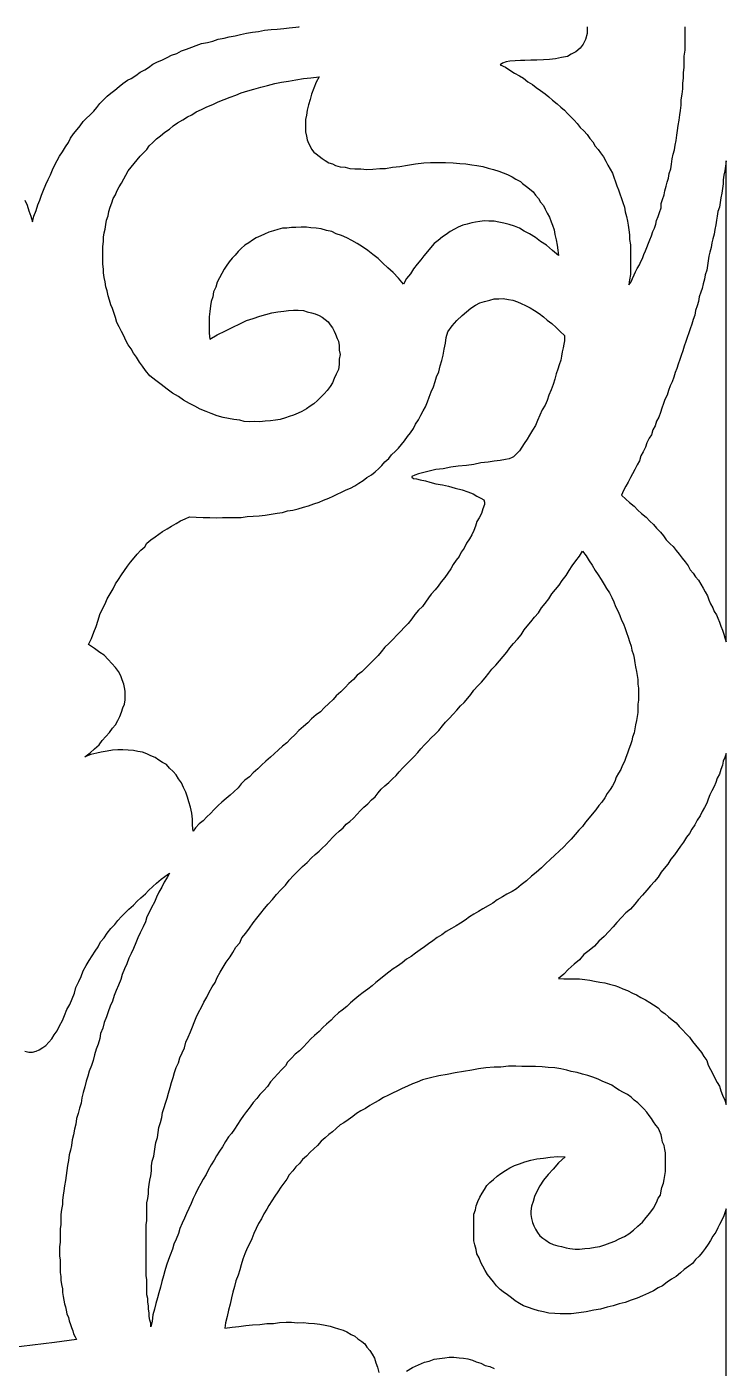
# Model space of a CAD drawing. Extents: x -550 to 550, y -550 to 550.
# Drawn here: x -450 to -420, y -57.5 to 0 of the extents above; entities that cross this region are included whole.
import ezdxf

# ---------------------------------------------------------------- set-up
doc = ezdxf.new("R2010")
doc.units = 0
doc.layers.add('LAYER_1', color=18, linetype='CONTINUOUS')

msp = doc.modelspace()

# ---------------------------------------------------------------- linework, layer by layer
at = {"layer": 'LAYER_1'}
for points in [[(-450.068, -7.434), (-449.972, -7.643), (-449.908, -7.879), (-449.811, -8.115), (-449.747, -8.351), (-449.683, -8.113), (-449.587, -7.874), (-449.522, -7.635), (-449.426, -7.423), (-449.362, -7.211), (-449.266, -6.999), (-449.169, -6.76), (-449.073, -6.548), (-448.977, -6.336), (-448.881, -6.124), (-448.784, -5.912), (-448.688, -5.727), (-448.592, -5.542), (-448.463, -5.356), (-448.335, -5.144), (-448.207, -4.959), (-448.11, -4.774), (-447.982, -4.589), (-447.822, -4.403), (-447.693, -4.244), (-447.565, -4.06), (-447.437, -3.927), (-447.276, -3.769), (-447.116, -3.61), (-446.987, -3.452), (-446.859, -3.293), (-446.698, -3.135), (-446.538, -2.977), (-446.378, -2.845), (-446.217, -2.713), (-446.025, -2.555), (-445.864, -2.423), (-445.672, -2.292), (-445.511, -2.212), (-445.319, -2.081), (-445.126, -1.95), (-444.934, -1.844), (-444.773, -1.739), (-444.581, -1.608), (-444.388, -1.503), (-444.195, -1.425), (-443.971, -1.32), (-443.778, -1.215), (-443.554, -1.137), (-443.361, -1.032), (-443.136, -0.954), (-442.912, -0.875), (-442.719, -0.797), (-442.495, -0.719), (-442.238, -0.666), (-442.013, -0.614), (-441.789, -0.536), (-441.532, -0.484), (-441.307, -0.432), (-441.051, -0.38), (-440.826, -0.328), (-440.569, -0.276), (-440.313, -0.225), (-440.056, -0.199), (-439.799, -0.147), (-439.51, -0.121), (-439.254, -0.095), (-438.965, -0.07), (-438.74, -0.044), (-438.451, -0.018), (-438.307, -0.005), (-438.317, -0.003), (-438.307, -0.002), (-438.312, -0.001)], [(-425.968, -0.003), (-425.968, -0.018), (-425.968, -0.292), (-426.032, -0.542), (-426.129, -0.742), (-426.257, -0.917), (-426.45, -1.068), (-426.642, -1.168), (-426.803, -1.269), (-427.059, -1.32), (-427.316, -1.371), (-427.573, -1.396), (-427.829, -1.422), (-428.118, -1.423), (-428.375, -1.424), (-428.632, -1.45), (-428.824, -1.451), (-429.049, -1.452), (-429.274, -1.478), (-429.434, -1.503), (-429.594, -1.554), (-429.691, -1.63), (-429.466, -1.73), (-429.274, -1.855), (-429.081, -1.98), (-428.856, -2.105), (-428.696, -2.204), (-428.503, -2.354), (-428.311, -2.479), (-428.15, -2.603), (-427.958, -2.728), (-427.765, -2.877), (-427.605, -3.001), (-427.444, -3.15), (-427.252, -3.299), (-427.091, -3.448), (-426.931, -3.572), (-426.803, -3.721), (-426.674, -3.845), (-426.514, -3.994), (-426.385, -4.143), (-426.257, -4.316), (-426.097, -4.464), (-425.968, -4.613), (-425.84, -4.786), (-425.712, -4.935), (-425.615, -5.108), (-425.487, -5.256), (-425.391, -5.405), (-425.262, -5.578), (-425.166, -5.751), (-425.07, -5.924), (-424.973, -6.097), (-424.877, -6.27), (-424.813, -6.444), (-424.749, -6.642), (-424.685, -6.815), (-424.62, -6.988), (-424.556, -7.162), (-424.492, -7.36), (-424.428, -7.533), (-424.364, -7.731), (-424.332, -7.929), (-424.268, -8.127), (-424.235, -8.325), (-424.203, -8.499), (-424.171, -8.697), (-424.139, -8.92), (-424.139, -9.119), (-424.107, -9.342), (-424.107, -9.541), (-424.107, -9.765), (-424.107, -9.964), (-424.107, -10.163), (-424.107, -10.387), (-424.107, -10.61), (-424.139, -10.835), (-424.171, -11.06), (-424.075, -10.933), (-424.011, -10.782), (-423.947, -10.631), (-423.882, -10.505), (-423.818, -10.355), (-423.722, -10.203), (-423.658, -10.053), (-423.594, -9.927), (-423.529, -9.752), (-423.465, -9.601), (-423.401, -9.451), (-423.337, -9.276), (-423.273, -9.125), (-423.209, -8.95), (-423.144, -8.775), (-423.08, -8.625), (-423.016, -8.45), (-422.984, -8.301), (-422.92, -8.126), (-422.856, -7.951), (-422.791, -7.752), (-422.791, -7.578), (-422.727, -7.403), (-422.663, -7.204), (-422.631, -7.03), (-422.567, -6.831), (-422.535, -6.657), (-422.47, -6.482), (-422.438, -6.284), (-422.374, -6.085), (-422.342, -5.886), (-422.31, -5.663), (-422.278, -5.464), (-422.214, -5.265), (-422.182, -5.067), (-422.15, -4.869), (-422.117, -4.645), (-422.085, -4.447), (-422.053, -4.224), (-422.021, -4.001), (-421.989, -3.778), (-421.957, -3.58), (-421.925, -3.357), (-421.925, -3.134), (-421.893, -2.887), (-421.861, -2.664), (-421.861, -2.417), (-421.829, -2.194), (-421.829, -1.971), (-421.797, -1.724), (-421.797, -1.501), (-421.797, -1.254), (-421.764, -1.007), (-421.764, -0.759), (-421.764, -0.512), (-421.764, -0.265), (-421.764, -0.017), (-421.764, -0.003)], [(-450.068, -43.893), (-449.908, -43.93), (-449.747, -43.941), (-449.587, -43.899), (-449.458, -43.833), (-449.298, -43.739), (-449.169, -43.647), (-449.041, -43.503), (-448.913, -43.359), (-448.816, -43.192), (-448.688, -43.022), (-448.592, -42.802), (-448.463, -42.579), (-448.367, -42.36), (-448.271, -42.114), (-448.143, -41.892), (-448.046, -41.647), (-447.95, -41.401), (-447.886, -41.159), (-447.757, -40.911), (-447.661, -40.692), (-447.565, -40.447), (-447.437, -40.226), (-447.308, -40.004), (-447.18, -39.809), (-447.051, -39.614), (-446.923, -39.42), (-446.827, -39.202), (-446.666, -39.03), (-446.538, -38.836), (-446.378, -38.639), (-446.217, -38.468), (-446.089, -38.3), (-445.928, -38.129), (-445.768, -37.959), (-445.607, -37.814), (-445.415, -37.641), (-445.254, -37.471), (-445.094, -37.327), (-444.901, -37.155), (-444.773, -37.014), (-444.581, -36.841), (-444.42, -36.697), (-444.228, -36.525), (-444.067, -36.408), (-443.875, -36.262), (-443.971, -36.452), (-444.099, -36.645), (-444.195, -36.861), (-444.324, -37.08), (-444.42, -37.297), (-444.516, -37.513), (-444.645, -37.733), (-444.741, -37.95), (-444.837, -38.14), (-444.901, -38.354), (-444.998, -38.572), (-445.126, -38.817), (-445.222, -39.035), (-445.319, -39.252), (-445.415, -39.496), (-445.511, -39.713), (-445.607, -39.905), (-445.704, -40.148), (-445.8, -40.366), (-445.896, -40.61), (-445.96, -40.825), (-446.057, -41.069), (-446.153, -41.287), (-446.249, -41.506), (-446.313, -41.747), (-446.41, -41.966), (-446.506, -42.21), (-446.57, -42.426), (-446.666, -42.671), (-446.731, -42.912), (-446.827, -43.131), (-446.859, -43.344), (-446.923, -43.586), (-447.019, -43.805), (-447.084, -44.047), (-447.148, -44.29), (-447.212, -44.506), (-447.308, -44.751), (-447.372, -44.967), (-447.437, -45.184), (-447.501, -45.426), (-447.565, -45.669), (-447.629, -45.886), (-447.661, -46.125), (-447.725, -46.342), (-447.79, -46.558), (-447.854, -46.775), (-447.886, -47.015), (-447.95, -47.232), (-447.982, -47.472), (-448.046, -47.688), (-448.078, -47.928), (-448.11, -48.142), (-448.175, -48.333), (-448.207, -48.573), (-448.239, -48.786), (-448.271, -49), (-448.303, -49.214), (-448.335, -49.428), (-448.367, -49.668), (-448.399, -49.882), (-448.431, -50.069), (-448.463, -50.283), (-448.463, -50.467), (-448.496, -50.681), (-448.528, -50.895), (-448.528, -51.106), (-448.528, -51.316), (-448.56, -51.504), (-448.56, -51.688), (-448.56, -51.872), (-448.56, -52.082), (-448.592, -52.27), (-448.592, -52.454), (-448.592, -52.665), (-448.56, -52.845), (-448.56, -53.029), (-448.56, -53.213), (-448.56, -53.371), (-448.528, -53.551), (-448.528, -53.709), (-448.496, -53.889), (-448.463, -54.07), (-448.463, -54.228), (-448.431, -54.408), (-448.399, -54.561), (-448.367, -54.715), (-448.335, -54.843), (-448.303, -54.997), (-448.271, -55.15), (-448.207, -55.3), (-448.175, -55.454), (-448.11, -55.603), (-448.078, -55.731), (-448.014, -55.88), (-447.982, -56.008), (-447.918, -56.131), (-447.854, -56.254), (-448.8, -56.373), (-449.747, -56.492), (-450.694, -56.611)], [(-420, -57.974), (-420, -57.16), (-420, -56.347), (-420, -55.534), (-420, -54.72), (-420, -53.907), (-420, -53.093), (-420, -52.28), (-420, -51.466), (-420, -50.653), (-420.032, -50.74), (-420.096, -50.945), (-420.192, -51.129), (-420.288, -51.313), (-420.353, -51.469), (-420.449, -51.654), (-420.577, -51.817), (-420.673, -52.002), (-420.77, -52.162), (-420.898, -52.35), (-421.026, -52.514), (-421.155, -52.679), (-421.315, -52.822), (-421.444, -52.987), (-421.604, -53.106), (-421.797, -53.253), (-421.957, -53.397), (-422.15, -53.546), (-422.342, -53.669), (-422.535, -53.793), (-422.727, -53.941), (-422.92, -54.04), (-423.112, -54.164), (-423.337, -54.267), (-423.594, -54.374), (-423.818, -54.478), (-424.075, -54.561), (-424.332, -54.668), (-424.588, -54.726), (-424.845, -54.809), (-425.102, -54.867), (-425.391, -54.954), (-425.679, -54.992), (-426, -55.058), (-426.321, -55.099), (-426.642, -55.141), (-426.867, -55.145), (-427.124, -55.153), (-427.348, -55.132), (-427.605, -55.115), (-427.829, -55.069), (-428.054, -55.022), (-428.279, -54.951), (-428.471, -54.875), (-428.696, -54.803), (-428.856, -54.698), (-429.049, -54.597), (-429.209, -54.466), (-429.37, -54.335), (-429.562, -54.209), (-429.691, -54.099), (-429.851, -53.943), (-429.98, -53.782), (-430.108, -53.622), (-430.236, -53.461), (-430.333, -53.297), (-430.429, -53.107), (-430.525, -52.942), (-430.589, -52.748), (-430.686, -52.583), (-430.718, -52.385), (-430.782, -52.191), (-430.814, -52.018), (-430.814, -51.816), (-430.814, -51.613), (-430.814, -51.411), (-430.814, -51.234), (-430.814, -51.058), (-430.814, -50.881), (-430.75, -50.697), (-430.718, -50.516), (-430.653, -50.332), (-430.557, -50.144), (-430.461, -49.981), (-430.365, -49.819), (-430.268, -49.656), (-430.14, -49.515), (-429.98, -49.396), (-429.819, -49.251), (-429.659, -49.132), (-429.466, -49.009), (-429.274, -48.887), (-429.081, -48.789), (-428.856, -48.714), (-428.632, -48.638), (-428.375, -48.558), (-428.118, -48.504), (-427.829, -48.472), (-427.541, -48.439), (-427.22, -48.402), (-426.899, -48.416), (-427.188, -48.674), (-427.412, -48.951), (-427.637, -49.177), (-427.829, -49.425), (-427.99, -49.669), (-428.118, -49.91), (-428.215, -50.122), (-428.279, -50.33), (-428.343, -50.539), (-428.375, -50.744), (-428.375, -50.894), (-428.343, -51.066), (-428.311, -51.238), (-428.247, -51.381), (-428.182, -51.524), (-428.086, -51.663), (-427.99, -51.802), (-427.862, -51.912), (-427.733, -51.997), (-427.573, -52.103), (-427.412, -52.183), (-427.22, -52.235), (-427.059, -52.265), (-426.867, -52.317), (-426.706, -52.347), (-426.482, -52.37), (-426.289, -52.371), (-426.065, -52.343), (-425.84, -52.341), (-425.615, -52.288), (-425.423, -52.265), (-425.198, -52.187), (-424.973, -52.11), (-424.781, -52.036), (-424.588, -51.938), (-424.364, -51.836), (-424.171, -51.713), (-423.979, -51.565), (-423.786, -51.393), (-423.594, -51.22), (-423.433, -51.027), (-423.273, -50.834), (-423.112, -50.616), (-422.984, -50.378), (-422.92, -50.197), (-422.823, -50.061), (-422.791, -49.884), (-422.759, -49.731), (-422.695, -49.55), (-422.663, -49.398), (-422.631, -49.221), (-422.599, -49.043), (-422.599, -48.895), (-422.599, -48.721), (-422.599, -48.573), (-422.599, -48.424), (-422.599, -48.251), (-422.631, -48.106), (-422.663, -47.936), (-422.727, -47.794), (-422.759, -47.624), (-422.791, -47.479), (-422.856, -47.313), (-422.92, -47.171), (-423.016, -47.058), (-423.112, -46.92), (-423.209, -46.782), (-423.305, -46.644), (-423.401, -46.505), (-423.529, -46.37), (-423.658, -46.235), (-423.786, -46.1), (-423.947, -45.993), (-424.075, -45.858), (-424.235, -45.751), (-424.396, -45.669), (-424.588, -45.565), (-424.749, -45.458), (-424.909, -45.35), (-425.102, -45.271), (-425.294, -45.192), (-425.487, -45.088), (-425.712, -45.012), (-425.936, -44.936), (-426.161, -44.884), (-426.385, -44.808), (-426.642, -44.76), (-426.835, -44.705), (-427.091, -44.657), (-427.348, -44.608), (-427.637, -44.589), (-427.894, -44.565), (-428.182, -44.545), (-428.471, -44.55), (-428.76, -44.555), (-429.017, -44.531), (-429.338, -44.539), (-429.659, -44.573), (-429.947, -44.577), (-430.3, -44.614), (-430.621, -44.647), (-430.91, -44.702), (-431.263, -44.764), (-431.616, -44.826), (-431.969, -44.888), (-432.322, -44.95), (-432.675, -45.038), (-433.028, -45.125), (-433.253, -45.225), (-433.445, -45.296), (-433.67, -45.396), (-433.895, -45.495), (-434.087, -45.592), (-434.312, -45.692), (-434.504, -45.789), (-434.697, -45.885), (-434.889, -46.008), (-435.082, -46.105), (-435.274, -46.227), (-435.467, -46.35), (-435.659, -46.447), (-435.852, -46.569), (-436.012, -46.689), (-436.205, -46.837), (-436.398, -46.96), (-436.558, -47.054), (-436.718, -47.2), (-436.879, -47.345), (-437.039, -47.465), (-437.2, -47.611), (-437.36, -47.756), (-437.521, -47.928), (-437.681, -48.074), (-437.842, -48.22), (-438.002, -48.391), (-438.163, -48.538), (-438.291, -48.706), (-438.451, -48.852), (-438.58, -49.021), (-438.74, -49.193), (-438.836, -49.384), (-438.965, -49.553), (-439.093, -49.722), (-439.221, -49.917), (-439.35, -50.112), (-439.478, -50.307), (-439.607, -50.502), (-439.703, -50.667), (-439.831, -50.863), (-439.927, -51.08), (-440.056, -51.276), (-440.152, -51.493), (-440.248, -51.711), (-440.345, -51.929), (-440.441, -52.147), (-440.537, -52.339), (-440.633, -52.583), (-440.73, -52.801), (-440.794, -53.042), (-440.858, -53.256), (-440.922, -53.497), (-441.019, -53.741), (-441.083, -53.982), (-441.147, -54.222), (-441.211, -54.463), (-441.275, -54.729), (-441.339, -54.996), (-441.404, -55.263), (-441.468, -55.53), (-441.5, -55.767), (-441.179, -55.726), (-440.89, -55.69), (-440.601, -55.653), (-440.313, -55.617), (-439.992, -55.602), (-439.703, -55.566), (-439.414, -55.555), (-439.157, -55.523), (-438.868, -55.512), (-438.644, -55.509), (-438.387, -55.528), (-438.13, -55.521), (-437.906, -55.544), (-437.649, -55.563), (-437.424, -55.586), (-437.2, -55.634), (-436.975, -55.682), (-436.815, -55.739), (-436.622, -55.791), (-436.43, -55.843), (-436.269, -55.925), (-436.077, -56.028), (-435.916, -56.109), (-435.788, -56.221), (-435.627, -56.328), (-435.499, -56.439), (-435.403, -56.58), (-435.274, -56.716), (-435.178, -56.882), (-435.082, -57.048), (-435.018, -57.244), (-434.954, -57.439), (-434.889, -57.66)], [(-433.702, -57.604), (-433.445, -57.443), (-433.189, -57.333), (-432.932, -57.223), (-432.739, -57.172), (-432.515, -57.092), (-432.29, -57.062), (-432.065, -57.032), (-431.873, -57.007), (-431.68, -57.007), (-431.456, -57.028), (-431.263, -57.053), (-431.071, -57.078), (-430.878, -57.128), (-430.718, -57.208), (-430.525, -57.258), (-430.333, -57.359), (-430.14, -57.409), (-429.947, -57.484)]]:
    msp.add_lwpolyline(points, dxfattribs=at)
for points in [[(-433.83, -11.023), (-434.055, -10.774), (-434.28, -10.525), (-434.504, -10.327), (-434.729, -10.128), (-434.921, -9.929), (-435.146, -9.755), (-435.371, -9.582), (-435.595, -9.433), (-435.82, -9.285), (-436.045, -9.162), (-436.269, -9.039), (-436.494, -8.941), (-436.718, -8.869), (-436.911, -8.77), (-437.136, -8.724), (-437.36, -8.651), (-437.585, -8.63), (-437.81, -8.609), (-438.002, -8.587), (-438.227, -8.591), (-438.451, -8.596), (-438.644, -8.599), (-438.836, -8.629), (-439.029, -8.633), (-439.221, -8.688), (-439.414, -8.743), (-439.607, -8.799), (-439.799, -8.88), (-439.96, -8.961), (-440.152, -9.042), (-440.313, -9.148), (-440.473, -9.255), (-440.633, -9.362), (-440.794, -9.494), (-440.922, -9.626), (-441.051, -9.784), (-441.179, -9.916), (-441.307, -10.075), (-441.436, -10.259), (-441.532, -10.39), (-441.628, -10.574), (-441.725, -10.758), (-441.821, -10.941), (-441.885, -11.15), (-441.981, -11.36), (-442.013, -11.568), (-442.078, -11.777), (-442.11, -11.959), (-442.142, -12.193), (-442.174, -12.428), (-442.174, -12.661), (-442.174, -12.894), (-442.174, -13.128), (-442.142, -13.386), (-441.821, -13.195), (-441.468, -13.029), (-441.147, -12.864), (-440.858, -12.727), (-440.569, -12.589), (-440.28, -12.504), (-439.992, -12.392), (-439.735, -12.333), (-439.478, -12.249), (-439.221, -12.216), (-438.965, -12.183), (-438.772, -12.152), (-438.548, -12.146), (-438.355, -12.14), (-438.13, -12.16), (-437.97, -12.207), (-437.777, -12.253), (-437.617, -12.3), (-437.457, -12.372), (-437.328, -12.445), (-437.2, -12.544), (-437.071, -12.643), (-436.975, -12.768), (-436.879, -12.894), (-436.815, -13.045), (-436.751, -13.171), (-436.686, -13.349), (-436.622, -13.475), (-436.59, -13.653), (-436.59, -13.858), (-436.558, -14.036), (-436.59, -14.242), (-436.59, -14.472), (-436.622, -14.678), (-436.718, -14.886), (-436.815, -15.069), (-436.879, -15.25), (-436.975, -15.407), (-437.104, -15.591), (-437.232, -15.724), (-437.392, -15.884), (-437.521, -16.016), (-437.681, -16.151), (-437.842, -16.259), (-438.002, -16.368), (-438.195, -16.478), (-438.355, -16.561), (-438.548, -16.645), (-438.74, -16.704), (-438.901, -16.762), (-439.125, -16.822), (-439.318, -16.855), (-439.542, -16.889), (-439.767, -16.898), (-439.992, -16.932), (-440.216, -16.915), (-440.441, -16.924), (-440.666, -16.907), (-440.858, -16.862), (-441.115, -16.821), (-441.339, -16.777), (-441.564, -16.734), (-441.821, -16.666), (-442.078, -16.572), (-442.302, -16.477), (-442.559, -16.383), (-442.784, -16.261), (-443.008, -16.139), (-443.265, -15.993), (-443.489, -15.845), (-443.746, -15.698), (-443.971, -15.524), (-444.228, -15.324), (-444.452, -15.15), (-444.709, -14.95), (-444.901, -14.722), (-445.03, -14.543), (-445.158, -14.365), (-445.287, -14.16), (-445.415, -13.981), (-445.511, -13.801), (-445.64, -13.622), (-445.736, -13.442), (-445.832, -13.236), (-445.928, -13.056), (-446.025, -12.85), (-446.121, -12.669), (-446.185, -12.462), (-446.249, -12.281), (-446.313, -12.073), (-446.378, -11.918), (-446.442, -11.71), (-446.506, -11.528), (-446.538, -11.32), (-446.602, -11.138), (-446.634, -10.93), (-446.666, -10.747), (-446.698, -10.538), (-446.698, -10.381), (-446.731, -10.172), (-446.731, -9.989), (-446.731, -9.779), (-446.731, -9.596), (-446.731, -9.413), (-446.698, -9.202), (-446.698, -9.019), (-446.666, -8.835), (-446.634, -8.677), (-446.602, -8.467), (-446.57, -8.283), (-446.506, -8.099), (-446.474, -7.915), (-446.41, -7.731), (-446.345, -7.546), (-446.281, -7.362), (-446.185, -7.204), (-446.121, -7.046), (-446.025, -6.861), (-445.928, -6.703), (-445.832, -6.518), (-445.736, -6.36), (-445.64, -6.176), (-445.511, -6.017), (-445.383, -5.859), (-445.254, -5.701), (-445.126, -5.542), (-444.998, -5.41), (-444.837, -5.252), (-444.741, -5.094), (-444.581, -4.962), (-444.42, -4.804), (-444.26, -4.672), (-444.067, -4.514), (-443.875, -4.382), (-443.714, -4.25), (-443.522, -4.118), (-443.297, -3.986), (-443.104, -3.855), (-442.912, -3.775), (-442.719, -3.644), (-442.495, -3.538), (-442.27, -3.432), (-442.013, -3.327), (-441.789, -3.222), (-441.532, -3.116), (-441.275, -3.011), (-441.019, -2.931), (-440.794, -2.827), (-440.505, -2.747), (-440.248, -2.668), (-439.96, -2.589), (-439.671, -2.51), (-439.35, -2.431), (-439.061, -2.378), (-438.772, -2.325), (-438.451, -2.272), (-438.13, -2.219), (-437.81, -2.191), (-437.457, -2.138), (-437.585, -2.37), (-437.681, -2.627), (-437.777, -2.884), (-437.842, -3.116), (-437.906, -3.347), (-437.97, -3.579), (-438.002, -3.785), (-438.034, -3.965), (-438.034, -4.144), (-438.034, -4.324), (-438.034, -4.504), (-438.002, -4.683), (-437.97, -4.837), (-437.906, -4.99), (-437.842, -5.118), (-437.777, -5.246), (-437.681, -5.373), (-437.585, -5.449), (-437.457, -5.55), (-437.328, -5.65), (-437.2, -5.726), (-437.039, -5.826), (-436.879, -5.875), (-436.751, -5.95), (-436.558, -5.999), (-436.333, -6.021), (-436.141, -6.07), (-435.916, -6.092), (-435.659, -6.089), (-435.403, -6.111), (-435.146, -6.107), (-434.857, -6.077), (-434.601, -6.074), (-434.312, -6.019), (-433.991, -5.989), (-433.67, -5.934), (-433.317, -5.878), (-432.964, -5.823), (-432.675, -5.819), (-432.354, -5.814), (-432.033, -5.81), (-431.712, -5.831), (-431.424, -5.853), (-431.167, -5.874), (-430.91, -5.921), (-430.686, -5.943), (-430.429, -5.99), (-430.204, -6.063), (-429.98, -6.11), (-429.755, -6.183), (-429.562, -6.255), (-429.37, -6.328), (-429.177, -6.426), (-429.017, -6.524), (-428.824, -6.622), (-428.728, -6.721), (-428.568, -6.844), (-428.439, -6.942), (-428.279, -7.065), (-428.182, -7.214), (-428.054, -7.363), (-427.958, -7.512), (-427.829, -7.66), (-427.765, -7.809), (-427.669, -7.983), (-427.573, -8.157), (-427.509, -8.356), (-427.444, -8.505), (-427.38, -8.704), (-427.348, -8.904), (-427.284, -9.128), (-427.252, -9.353), (-427.22, -9.578), (-427.188, -9.802), (-427.444, -9.583), (-427.701, -9.363), (-427.958, -9.193), (-428.182, -9.022), (-428.439, -8.877), (-428.664, -8.756), (-428.856, -8.634), (-429.081, -8.538), (-429.306, -8.467), (-429.53, -8.421), (-429.755, -8.375), (-429.947, -8.328), (-430.172, -8.332), (-430.365, -8.311), (-430.557, -8.34), (-430.75, -8.369), (-430.91, -8.397), (-431.103, -8.452), (-431.295, -8.506), (-431.488, -8.586), (-431.648, -8.665), (-431.841, -8.77), (-432.001, -8.9), (-432.162, -9.004), (-432.354, -9.16), (-432.515, -9.291), (-432.675, -9.472), (-432.803, -9.627), (-432.964, -9.808), (-433.092, -9.989), (-433.253, -10.17), (-433.413, -10.377), (-433.542, -10.584), (-433.702, -10.791)], [(-420, -5.747), (-420.032, -5.969), (-420.064, -6.166), (-420.096, -6.364), (-420.128, -6.561), (-420.128, -6.734), (-420.16, -6.931), (-420.192, -7.129), (-420.224, -7.327), (-420.256, -7.524), (-420.288, -7.722), (-420.353, -7.92), (-420.385, -8.118), (-420.417, -8.291), (-420.449, -8.489), (-420.481, -8.687), (-420.513, -8.885), (-420.577, -9.084), (-420.609, -9.257), (-420.641, -9.455), (-420.706, -9.654), (-420.738, -9.827), (-420.77, -10.025), (-420.802, -10.223), (-420.834, -10.422), (-420.898, -10.621), (-420.93, -10.819), (-420.994, -11.018), (-421.026, -11.216), (-421.091, -11.366), (-421.155, -11.565), (-421.187, -11.764), (-421.251, -11.963), (-421.315, -12.163), (-421.347, -12.361), (-421.411, -12.536), (-421.476, -12.736), (-421.54, -12.935), (-421.604, -13.11), (-421.668, -13.31), (-421.732, -13.485), (-421.797, -13.685), (-421.861, -13.885), (-421.925, -14.085), (-421.989, -14.26), (-422.053, -14.461), (-422.117, -14.636), (-422.182, -14.811), (-422.246, -15.012), (-422.31, -15.212), (-422.406, -15.389), (-422.47, -15.589), (-422.535, -15.79), (-422.631, -15.967), (-422.695, -16.143), (-422.759, -16.344), (-422.823, -16.52), (-422.888, -16.721), (-422.984, -16.898), (-423.048, -17.099), (-423.144, -17.276), (-423.209, -17.478), (-423.305, -17.63), (-423.401, -17.833), (-423.465, -18.01), (-423.562, -18.212), (-423.658, -18.39), (-423.722, -18.592), (-423.818, -18.77), (-423.915, -18.973), (-424.011, -19.151), (-424.107, -19.305), (-424.203, -19.508), (-424.3, -19.687), (-424.396, -19.866), (-424.492, -20.069), (-424.3, -20.234), (-424.139, -20.376), (-423.947, -20.541), (-423.786, -20.707), (-423.626, -20.848), (-423.433, -21.012), (-423.273, -21.178), (-423.112, -21.319), (-422.984, -21.486), (-422.823, -21.651), (-422.695, -21.818), (-422.567, -21.985), (-422.406, -22.15), (-422.278, -22.267), (-422.15, -22.434), (-422.021, -22.6), (-421.893, -22.766), (-421.764, -22.932), (-421.636, -23.098), (-421.54, -23.266), (-421.411, -23.407), (-421.315, -23.575), (-421.187, -23.716), (-421.091, -23.883), (-420.994, -24.051), (-420.898, -24.218), (-420.802, -24.385), (-420.738, -24.554), (-420.673, -24.723), (-420.577, -24.89), (-420.513, -25.059), (-420.417, -25.201), (-420.353, -25.345), (-420.288, -25.514), (-420.224, -25.682), (-420.16, -25.851), (-420.096, -26.019), (-420.064, -26.189), (-420, -26.358), (-420, -25.499), (-420, -24.64), (-420, -23.781), (-420, -22.923), (-420, -22.064), (-420, -21.205), (-420, -20.346), (-420, -19.488), (-420, -18.629), (-420, -17.77), (-420, -16.911), (-420, -16.052), (-420, -15.194), (-420, -14.335), (-420, -13.476), (-420, -12.617), (-420, -11.758), (-420, -10.9), (-420, -10.041), (-420, -9.182), (-420, -8.323), (-420, -7.464), (-420, -6.606)], [(-442.848, -34.465), (-442.88, -34.207), (-442.88, -33.948), (-442.912, -33.69), (-442.976, -33.436), (-443.04, -33.207), (-443.104, -33.004), (-443.169, -32.801), (-443.265, -32.6), (-443.361, -32.399), (-443.489, -32.226), (-443.586, -32.051), (-443.714, -31.904), (-443.875, -31.76), (-444.003, -31.613), (-444.163, -31.52), (-444.324, -31.427), (-444.484, -31.308), (-444.677, -31.244), (-444.837, -31.151), (-445.03, -31.086), (-445.222, -31.047), (-445.415, -31.008), (-445.64, -30.998), (-445.864, -30.987), (-446.089, -30.977), (-446.313, -30.992), (-446.538, -31.034), (-446.795, -31.078), (-446.987, -31.118), (-447.244, -31.188), (-447.501, -31.285), (-447.276, -31.112), (-447.084, -30.941), (-446.891, -30.77), (-446.763, -30.578), (-446.602, -30.41), (-446.442, -30.242), (-446.313, -30.05), (-446.185, -29.911), (-446.089, -29.721), (-445.992, -29.558), (-445.928, -29.371), (-445.864, -29.183), (-445.8, -29.022), (-445.768, -28.837), (-445.768, -28.654), (-445.768, -28.471), (-445.8, -28.317), (-445.832, -28.162), (-445.896, -27.983), (-445.96, -27.804), (-446.057, -27.627), (-446.185, -27.452), (-446.345, -27.278), (-446.506, -27.105), (-446.666, -26.931), (-446.859, -26.812), (-447.084, -26.642), (-447.34, -26.474), (-447.212, -26.204), (-447.116, -25.936), (-447.019, -25.695), (-446.923, -25.427), (-446.859, -25.188), (-446.763, -24.973), (-446.634, -24.73), (-446.538, -24.515), (-446.41, -24.299), (-446.281, -24.082), (-446.185, -23.868), (-446.057, -23.678), (-445.928, -23.488), (-445.8, -23.298), (-445.672, -23.109), (-445.543, -22.945), (-445.383, -22.754), (-445.254, -22.591), (-445.094, -22.426), (-444.934, -22.288), (-444.837, -22.126), (-444.677, -21.988), (-444.484, -21.848), (-444.324, -21.736), (-444.163, -21.624), (-443.971, -21.511), (-443.778, -21.397), (-443.586, -21.284), (-443.393, -21.171), (-443.201, -21.084), (-443.008, -20.997), (-442.719, -21.009), (-442.431, -21.021), (-442.142, -21.033), (-441.853, -21.045), (-441.596, -21.033), (-441.307, -21.019), (-441.051, -21.033), (-440.794, -21.021), (-440.537, -20.983), (-440.28, -20.971), (-440.024, -20.958), (-439.767, -20.92), (-439.51, -20.882), (-439.254, -20.844), (-439.029, -20.808), (-438.804, -20.746), (-438.58, -20.71), (-438.355, -20.648), (-438.13, -20.586), (-437.906, -20.524), (-437.681, -20.436), (-437.457, -20.374), (-437.264, -20.288), (-437.039, -20.201), (-436.847, -20.115), (-436.686, -20.031), (-436.494, -19.946), (-436.301, -19.835), (-436.109, -19.775), (-435.916, -19.664), (-435.756, -19.554), (-435.563, -19.443), (-435.403, -19.309), (-435.21, -19.198), (-435.05, -19.063), (-434.889, -18.929), (-434.761, -18.796), (-434.633, -18.637), (-434.472, -18.503), (-434.344, -18.345), (-434.183, -18.185), (-434.055, -18.053), (-433.927, -17.895), (-433.798, -17.737), (-433.67, -17.554), (-433.542, -17.396), (-433.413, -17.213), (-433.317, -17.031), (-433.189, -16.848), (-433.092, -16.642), (-432.996, -16.46), (-432.9, -16.279), (-432.803, -16.072), (-432.739, -15.867), (-432.643, -15.635), (-432.547, -15.429), (-432.483, -15.198), (-432.418, -14.993), (-432.322, -14.787), (-432.258, -14.531), (-432.194, -14.301), (-432.13, -14.071), (-432.098, -13.816), (-432.033, -13.561), (-432.001, -13.307), (-431.937, -13.077), (-431.745, -12.818), (-431.552, -12.585), (-431.327, -12.376), (-431.135, -12.219), (-430.942, -12.061), (-430.75, -11.93), (-430.557, -11.824), (-430.365, -11.768), (-430.14, -11.711), (-429.947, -11.655), (-429.755, -11.65), (-429.562, -11.645), (-429.338, -11.689), (-429.145, -11.709), (-428.953, -11.78), (-428.792, -11.85), (-428.6, -11.946), (-428.407, -12.041), (-428.215, -12.161), (-428.022, -12.281), (-427.829, -12.426), (-427.669, -12.572), (-427.477, -12.716), (-427.284, -12.886), (-427.124, -13.056), (-426.931, -13.226), (-426.931, -13.326), (-426.931, -13.451), (-426.963, -13.602), (-426.995, -13.754), (-427.027, -13.93), (-427.059, -14.106), (-427.091, -14.283), (-427.156, -14.485), (-427.22, -14.663), (-427.284, -14.865), (-427.348, -15.093), (-427.412, -15.321), (-427.509, -15.55), (-427.605, -15.779), (-427.669, -16.007), (-427.765, -16.211), (-427.894, -16.417), (-427.99, -16.646), (-428.086, -16.876), (-428.182, -17.081), (-428.311, -17.286), (-428.439, -17.493), (-428.535, -17.672), (-428.664, -17.854), (-428.76, -18.009), (-428.856, -18.163), (-428.985, -18.295), (-429.113, -18.426), (-429.177, -18.454), (-429.306, -18.51), (-429.466, -18.542), (-429.691, -18.577), (-429.947, -18.613), (-430.204, -18.649), (-430.525, -18.688), (-430.814, -18.752), (-431.135, -18.791), (-431.488, -18.831), (-431.809, -18.871), (-432.13, -18.936), (-432.45, -18.975), (-432.739, -19.038), (-432.964, -19.099), (-433.189, -19.16), (-433.349, -19.218), (-433.477, -19.274), (-433.477, -19.3), (-433.413, -19.348), (-433.285, -19.367), (-433.124, -19.411), (-432.9, -19.452), (-432.707, -19.519), (-432.45, -19.583), (-432.162, -19.621), (-431.905, -19.685), (-431.616, -19.773), (-431.327, -19.836), (-431.071, -19.925), (-430.846, -20.016), (-430.686, -20.109), (-430.525, -20.203), (-430.397, -20.273), (-430.365, -20.372), (-430.365, -20.473), (-430.429, -20.653), (-430.493, -20.858), (-430.589, -21.039), (-430.686, -21.195), (-430.75, -21.4), (-430.814, -21.581), (-430.91, -21.762), (-431.006, -21.944), (-431.135, -22.127), (-431.231, -22.335), (-431.359, -22.518), (-431.456, -22.7), (-431.584, -22.859), (-431.712, -23.043), (-431.809, -23.225), (-431.937, -23.41), (-432.065, -23.594), (-432.226, -23.78), (-432.354, -23.964), (-432.483, -24.124), (-432.643, -24.31), (-432.771, -24.47), (-432.9, -24.655), (-433.028, -24.84), (-433.189, -25.001), (-433.349, -25.188), (-433.477, -25.374), (-433.638, -25.561), (-433.798, -25.723), (-433.959, -25.911), (-434.119, -26.073), (-434.28, -26.235), (-434.472, -26.425), (-434.633, -26.588), (-434.793, -26.776), (-434.921, -26.937), (-435.114, -27.128), (-435.274, -27.291), (-435.467, -27.482), (-435.627, -27.645), (-435.82, -27.785), (-435.98, -27.974), (-436.173, -28.14), (-436.333, -28.304), (-436.526, -28.495), (-436.718, -28.662), (-436.847, -28.824), (-437.039, -28.99), (-437.232, -29.182), (-437.392, -29.347), (-437.585, -29.488), (-437.777, -29.655), (-437.938, -29.82), (-438.13, -29.987), (-438.323, -30.155), (-438.483, -30.32), (-438.676, -30.513), (-438.836, -30.679), (-439.029, -30.821), (-439.189, -30.987), (-439.382, -31.155), (-439.542, -31.295), (-439.735, -31.464), (-439.927, -31.632), (-440.088, -31.798), (-440.28, -31.967), (-440.441, -32.134), (-440.633, -32.277), (-440.794, -32.444), (-440.922, -32.608), (-441.115, -32.778), (-441.275, -32.919), (-441.436, -33.061), (-441.628, -33.23), (-441.789, -33.372), (-441.949, -33.54), (-442.11, -33.707), (-442.27, -33.849), (-442.431, -34.017), (-442.591, -34.159), (-442.751, -34.327)], [(-428.985, -36.932), (-429.177, -37.049), (-429.402, -37.169), (-429.594, -37.287), (-429.819, -37.407), (-430.012, -37.55), (-430.204, -37.668), (-430.429, -37.788), (-430.621, -37.906), (-430.814, -38.024), (-431.006, -38.142), (-431.199, -38.286), (-431.392, -38.404), (-431.584, -38.522), (-431.777, -38.641), (-432.001, -38.762), (-432.194, -38.906), (-432.386, -39.025), (-432.579, -39.169), (-432.771, -39.288), (-432.932, -39.429), (-433.124, -39.549), (-433.317, -39.693), (-433.509, -39.838), (-433.702, -39.957), (-433.895, -40.102), (-434.087, -40.247), (-434.28, -40.367), (-434.472, -40.512), (-434.665, -40.658), (-434.825, -40.8), (-435.018, -40.946), (-435.178, -41.088), (-435.371, -41.234), (-435.563, -41.38), (-435.756, -41.526), (-435.916, -41.669), (-436.109, -41.815), (-436.269, -41.984), (-436.462, -42.131), (-436.622, -42.249), (-436.815, -42.421), (-436.943, -42.561), (-437.136, -42.734), (-437.296, -42.878), (-437.457, -43.048), (-437.649, -43.22), (-437.81, -43.365), (-437.97, -43.535), (-438.13, -43.705), (-438.291, -43.875), (-438.483, -44.023), (-438.644, -44.193), (-438.804, -44.364), (-438.901, -44.528), (-439.061, -44.698), (-439.221, -44.869), (-439.382, -45.04), (-439.542, -45.211), (-439.671, -45.405), (-439.831, -45.576), (-439.992, -45.748), (-440.12, -45.916), (-440.28, -46.087), (-440.409, -46.282), (-440.569, -46.479), (-440.698, -46.648), (-440.826, -46.842), (-440.954, -47.037), (-441.083, -47.232), (-441.211, -47.427), (-441.339, -47.57), (-441.468, -47.765), (-441.596, -47.986), (-441.725, -48.181), (-441.853, -48.376), (-441.949, -48.568), (-442.078, -48.764), (-442.206, -48.985), (-442.302, -49.178), (-442.431, -49.374), (-442.527, -49.566), (-442.655, -49.788), (-442.751, -50.006), (-442.848, -50.199), (-442.944, -50.418), (-443.04, -50.636), (-443.136, -50.855), (-443.233, -51.048), (-443.329, -51.267), (-443.425, -51.486), (-443.489, -51.702), (-443.586, -51.947), (-443.682, -52.166), (-443.746, -52.382), (-443.842, -52.628), (-443.907, -52.818), (-444.003, -53.063), (-444.067, -53.305), (-444.131, -53.521), (-444.195, -53.764), (-444.26, -54.006), (-444.324, -54.248), (-444.388, -54.464), (-444.452, -54.707), (-444.516, -54.949), (-444.581, -55.192), (-444.613, -55.456), (-444.677, -55.699), (-444.677, -55.542), (-444.709, -55.416), (-444.741, -55.264), (-444.741, -55.107), (-444.773, -54.955), (-444.773, -54.798), (-444.805, -54.646), (-444.805, -54.489), (-444.837, -54.337), (-444.837, -54.18), (-444.837, -54.024), (-444.837, -53.841), (-444.837, -53.685), (-444.869, -53.506), (-444.869, -53.323), (-444.869, -53.167), (-444.869, -52.984), (-444.869, -52.802), (-444.869, -52.645), (-444.869, -52.463), (-444.869, -52.28), (-444.869, -52.098), (-444.869, -51.915), (-444.869, -51.732), (-444.869, -51.55), (-444.869, -51.341), (-444.837, -51.155), (-444.837, -50.998), (-444.837, -50.79), (-444.837, -50.607), (-444.837, -50.398), (-444.805, -50.212), (-444.773, -50), (-444.773, -49.817), (-444.741, -49.605), (-444.709, -49.419), (-444.677, -49.233), (-444.645, -49.021), (-444.645, -48.812), (-444.613, -48.6), (-444.548, -48.385), (-444.516, -48.199), (-444.484, -47.987), (-444.452, -47.801), (-444.388, -47.586), (-444.356, -47.374), (-444.324, -47.162), (-444.26, -46.947), (-444.195, -46.732), (-444.163, -46.52), (-444.099, -46.305), (-444.035, -46.116), (-443.971, -45.901), (-443.907, -45.686), (-443.842, -45.446), (-443.778, -45.231), (-443.714, -45.016), (-443.65, -44.801), (-443.586, -44.587), (-443.489, -44.395), (-443.425, -44.181), (-443.329, -43.963), (-443.233, -43.746), (-443.169, -43.506), (-443.072, -43.288), (-442.976, -43.071), (-442.88, -42.854), (-442.816, -42.666), (-442.719, -42.449), (-442.623, -42.232), (-442.495, -42.013), (-442.398, -41.796), (-442.27, -41.576), (-442.174, -41.36), (-442.045, -41.141), (-441.917, -40.947), (-441.821, -40.731), (-441.692, -40.512), (-441.564, -40.293), (-441.436, -40.074), (-441.275, -39.853), (-441.147, -39.66), (-441.019, -39.442), (-440.858, -39.247), (-440.762, -39.031), (-440.601, -38.836), (-440.441, -38.616), (-440.28, -38.395), (-440.12, -38.2), (-439.96, -37.98), (-439.799, -37.786), (-439.639, -37.592), (-439.446, -37.395), (-439.286, -37.175), (-439.093, -36.978), (-438.901, -36.782), (-438.74, -36.563), (-438.548, -36.367), (-438.355, -36.171), (-438.163, -35.975), (-437.97, -35.805), (-437.777, -35.61), (-437.617, -35.469), (-437.457, -35.327), (-437.328, -35.189), (-437.168, -35.048), (-437.007, -34.881), (-436.879, -34.743), (-436.751, -34.605), (-436.59, -34.464), (-436.43, -34.323), (-436.301, -34.16), (-436.141, -34.045), (-435.98, -33.905), (-435.82, -33.739), (-435.692, -33.601), (-435.531, -33.436), (-435.371, -33.296), (-435.21, -33.13), (-435.05, -32.99), (-434.921, -32.828), (-434.793, -32.665), (-434.633, -32.526), (-434.472, -32.386), (-434.312, -32.221), (-434.151, -32.082), (-434.023, -31.92), (-433.862, -31.756), (-433.702, -31.591), (-433.542, -31.427), (-433.381, -31.263), (-433.221, -31.099), (-433.092, -30.938), (-432.932, -30.774), (-432.803, -30.638), (-432.643, -30.474), (-432.483, -30.311), (-432.322, -30.147), (-432.162, -29.959), (-432.033, -29.798), (-431.873, -29.635), (-431.712, -29.447), (-431.552, -29.284), (-431.392, -29.096), (-431.231, -28.959), (-431.071, -28.771), (-430.942, -28.611), (-430.814, -28.426), (-430.653, -28.238), (-430.493, -28.076), (-430.333, -27.889), (-430.172, -27.702), (-430.044, -27.518), (-429.883, -27.356), (-429.723, -27.17), (-429.562, -26.983), (-429.402, -26.797), (-429.274, -26.613), (-429.113, -26.426), (-428.953, -26.241), (-428.792, -26.055), (-428.664, -25.846), (-428.535, -25.687), (-428.375, -25.502), (-428.215, -25.292), (-428.054, -25.107), (-427.926, -24.898), (-427.765, -24.713), (-427.605, -24.504), (-427.477, -24.296), (-427.316, -24.111), (-427.156, -23.927), (-427.027, -23.719), (-426.867, -23.51), (-426.738, -23.303), (-426.61, -23.096), (-426.45, -22.887), (-426.289, -22.679), (-426.161, -22.472), (-426, -22.663), (-425.872, -22.881), (-425.744, -23.074), (-425.615, -23.291), (-425.487, -23.484), (-425.359, -23.676), (-425.23, -23.894), (-425.134, -24.063), (-425.006, -24.255), (-424.909, -24.449), (-424.813, -24.642), (-424.749, -24.838), (-424.653, -25.031), (-424.556, -25.225), (-424.492, -25.42), (-424.396, -25.589), (-424.332, -25.784), (-424.268, -25.954), (-424.203, -26.149), (-424.139, -26.344), (-424.075, -26.539), (-424.043, -26.711), (-423.979, -26.906), (-423.947, -27.053), (-423.915, -27.25), (-423.882, -27.422), (-423.85, -27.618), (-423.818, -27.79), (-423.786, -27.962), (-423.786, -28.161), (-423.754, -28.333), (-423.754, -28.506), (-423.754, -28.68), (-423.754, -28.854), (-423.786, -29.03), (-423.786, -29.204), (-423.786, -29.378), (-423.818, -29.554), (-423.85, -29.731), (-423.882, -29.907), (-423.915, -30.083), (-423.947, -30.259), (-424.011, -30.438), (-424.043, -30.589), (-424.107, -30.768), (-424.171, -30.947), (-424.235, -31.126), (-424.3, -31.305), (-424.364, -31.483), (-424.46, -31.665), (-424.524, -31.819), (-424.62, -31.976), (-424.717, -32.157), (-424.781, -32.336), (-424.877, -32.518), (-424.973, -32.675), (-425.102, -32.859), (-425.198, -33.041), (-425.326, -33.226), (-425.455, -33.36), (-425.583, -33.545), (-425.744, -33.733), (-425.872, -33.893), (-426.032, -34.08), (-426.161, -34.265), (-426.321, -34.428), (-426.482, -34.616), (-426.642, -34.804), (-426.803, -34.967), (-426.963, -35.131), (-427.156, -35.322), (-427.348, -35.488), (-427.541, -35.68), (-427.733, -35.846), (-427.926, -36.038), (-428.15, -36.233), (-428.343, -36.4), (-428.568, -36.595), (-428.792, -36.765)], [(-420, -31.135), (-420.064, -31.312), (-420.128, -31.465), (-420.16, -31.64), (-420.224, -31.817), (-420.288, -32.019), (-420.385, -32.199), (-420.449, -32.376), (-420.513, -32.554), (-420.609, -32.734), (-420.706, -32.914), (-420.77, -33.092), (-420.834, -33.27), (-420.93, -33.45), (-421.026, -33.63), (-421.123, -33.811), (-421.251, -33.994), (-421.347, -34.199), (-421.476, -34.383), (-421.572, -34.564), (-421.7, -34.723), (-421.829, -34.931), (-421.957, -35.115), (-422.085, -35.299), (-422.214, -35.483), (-422.374, -35.67), (-422.503, -35.879), (-422.663, -36.066), (-422.791, -36.225), (-422.92, -36.435), (-423.08, -36.622), (-423.241, -36.81), (-423.401, -36.998), (-423.594, -37.213), (-423.754, -37.401), (-423.915, -37.589), (-424.107, -37.805), (-424.3, -37.972), (-424.492, -38.163), (-424.685, -38.379), (-424.845, -38.568), (-425.038, -38.76), (-425.23, -38.977), (-425.455, -39.173), (-425.647, -39.39), (-425.872, -39.585), (-426.097, -39.756), (-426.289, -39.974), (-426.514, -40.17), (-426.771, -40.395), (-426.963, -40.588), (-427.188, -40.785), (-426.963, -40.788), (-426.771, -40.795), (-426.514, -40.796), (-426.289, -40.799), (-426.065, -40.827), (-425.84, -40.856), (-425.647, -40.887), (-425.423, -40.941), (-425.198, -40.969), (-425.006, -41.025), (-424.781, -41.078), (-424.62, -41.137), (-424.428, -41.218), (-424.235, -41.299), (-424.011, -41.401), (-423.85, -41.485), (-423.658, -41.59), (-423.465, -41.696), (-423.273, -41.801), (-423.112, -41.909), (-422.92, -42.039), (-422.791, -42.175), (-422.631, -42.282), (-422.47, -42.415), (-422.31, -42.548), (-422.15, -42.68), (-422.021, -42.84), (-421.861, -42.997), (-421.732, -43.132), (-421.572, -43.289), (-421.444, -43.473), (-421.315, -43.633), (-421.187, -43.793), (-421.059, -43.952), (-420.962, -44.115), (-420.834, -44.299), (-420.77, -44.489), (-420.673, -44.676), (-420.577, -44.863), (-420.481, -45.05), (-420.385, -45.237), (-420.288, -45.399), (-420.224, -45.59), (-420.16, -45.78), (-420.064, -45.991), (-420, -46.179), (-420, -45.344), (-420, -44.508), (-420, -43.672), (-420, -42.836), (-420, -42), (-420, -41.165), (-420, -40.329), (-420, -39.493), (-420, -38.657), (-420, -37.822), (-420, -36.986), (-420, -36.15), (-420, -35.314), (-420, -34.478), (-420, -33.642), (-420, -32.807), (-420, -31.971)]]:
    msp.add_lwpolyline(points, close=True, dxfattribs=at)

doc.saveas('drawing.dxf')
